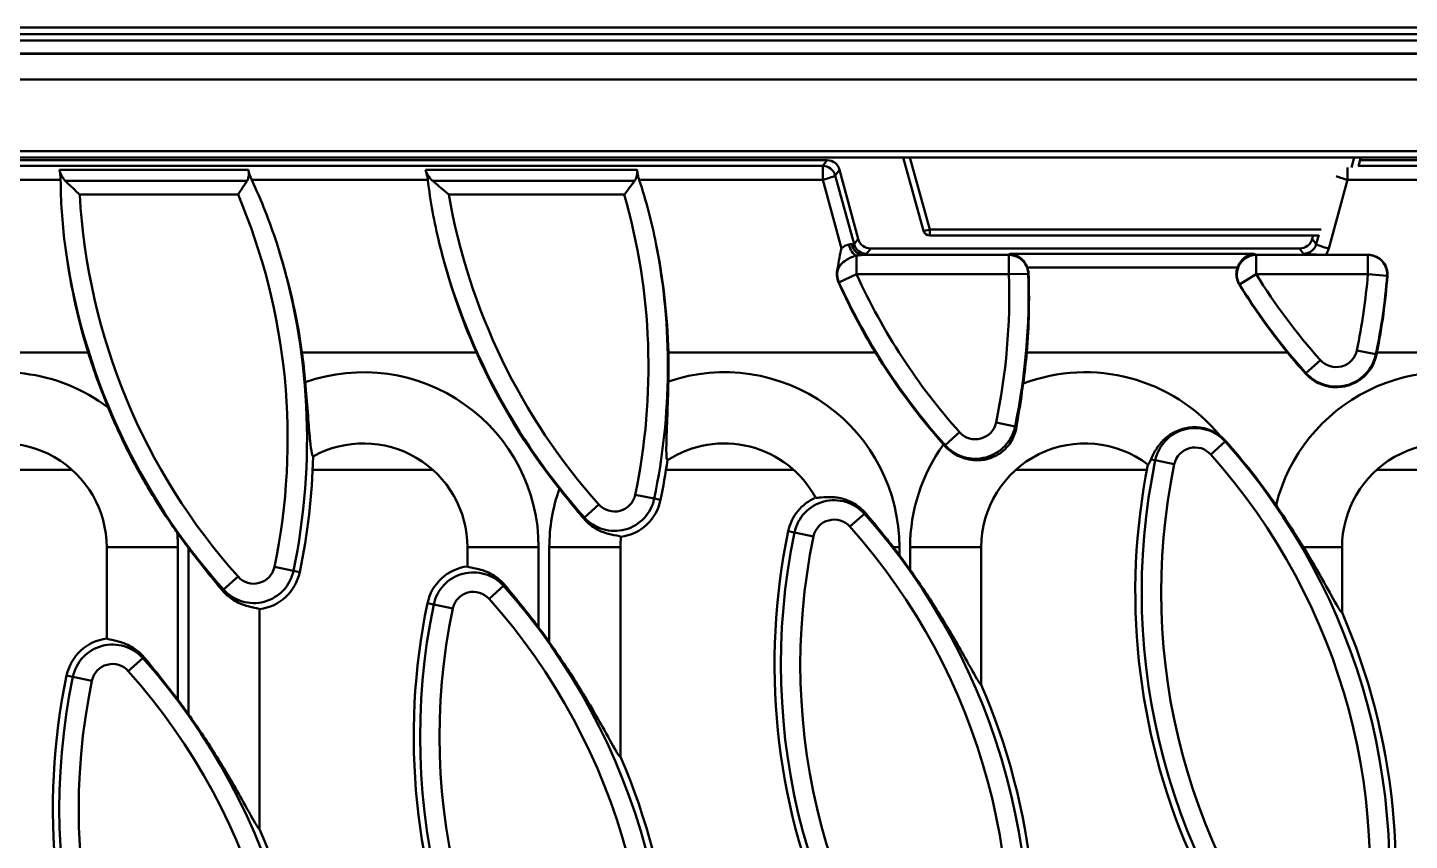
# Model space of a CAD drawing. Header units: millimetres. Extents: x 0 to 2219, y -32 to 1188.
# Drawn here: x 1262.7 to 1369, y 535.9 to 598.5 of the extents above; entities that cross this region are included whole.
import ezdxf

# ---------------------------------------------------------------- set-up
doc = ezdxf.new("R2010")
doc.units = ezdxf.units.MM
doc.header["$LTSCALE"] = 2
doc.layers.add('Sichtbar (ISO)', color=7, linetype='Continuous', lineweight=50)
doc.layers.add('Sichtbar schmal (ISO)', color=7, linetype='Continuous', lineweight=50)

msp = doc.modelspace()

# ---------------------------------------------------------------- linework, layer by layer
at = {"layer": 'Sichtbar (ISO)'}
for p, q in [((1597.6788, 598.4711), (1097.6788, 598.4711)), ((1597.6788, 596.4711), (1097.6788, 596.4711)), ((1597.6788, 594.4711), (1097.6788, 594.4711)), ((1205.5288, 588.4711), (1330.4158, 588.4711)), ((1331.624, 582.8381), (1330.07, 588.4711)), ((1330.5765, 588.4717), (1364.7812, 588.4717)), ((1364.9418, 588.4711), (1489.8289, 588.4711)), ((1365.2877, 588.4711), (1365.1123, 587.8355)), ((1324.2076, 588.2711), (1205.7534, 588.2711)), ((1326.5962, 582.2095), (1325.1699, 587.5327)), ((1489.6042, 588.2711), (1365.2325, 588.2711)), ((1332.106, 582.4711), (1362.0293, 582.4711)), ((1361.6179, 582.4711), (1361.5478, 582.2095)), ((1360.5856, 581.4711), (1327.5585, 581.4711)), ((1365.8443, 580.9843), (1362.6201, 580.9843)), ((1267.3107, 573.4711), (1254.9211, 573.4711)), ((1297.2004, 573.4711), (1283.773, 573.4711)), ((1327.9143, 573.4711), (1311.9857, 573.4711)), ((1359.6404, 573.4711), (1339.5758, 573.4711)), ((1404.4688, 573.4711), (1366.5363, 573.4711)), ((1268.7387, 558.4711), (1268.7387, 551.4505)), ((1296.5165, 558.4711), (1296.5165, 557.006)), ((1308.2943, 542.3387), (1308.2943, 558.4711)), ((1336.072, 547.8942), (1336.072, 558.4711)), ((1363.8498, 553.4498), (1363.8498, 558.4711)), ((1280.5165, 536.7831), (1280.5165, 553.7139))]:
    msp.add_line(p, q, dxfattribs=at)
for centre, radius, start, end in [((1332.106, 582.9711), 0.5, 195.422768, 270), ((1314.8101, 588.3491), 49.775, 197.391839, 202.585849), ((1234.4451, 566.8153), 49.775, 5.029542, 7.684437), ((1342.5879, 593.9046), 49.775, 204.237398, 218.421227), ((1262.2228, 572.3709), 49.775, 358.699072, 1.266545), ((1370.3657, 599.4602), 49.775, 211.475352, 221.637732), ((1290.0006, 577.9264), 49.775, 352.089286, 354.864591), ((1398.1434, 605.0157), 49.775, 219.326976, 221.784996), ((1317.7784, 583.482), 49.775, 348.215004, 348.397348), ((1363.3961, 573.9644), 3.175, 221.784996, 348.215004), ((1352.5257, 564.5333), 3.175, 41.784996, 52.133819), ((1260.7387, 558.4711), 8, 0, 120.236291), ((1288.5165, 558.4711), 8, 0, 118.988229), ((1316.2943, 558.4711), 8, 28.563902, 123.182868), ((1344.072, 558.4711), 8, 52.852227, 180), ((1317.7784, 533.482), 49.775, 34.560333, 41.784996), ((1371.8498, 558.4711), 8, 59.279964, 180), ((1234.4451, 566.8153), 50.2124, 348.215004, 358.463386), ((1262.2228, 572.3709), 50.2124, 348.215004, 351.750855), ((1398.1434, 555.0157), 50.2124, 168.708069, 203.432382), ((1307.8406, 562.8533), 3.6124, 277.862549, 348.215004), ((1324.7479, 558.9778), 3.6124, 113.274739, 168.215004), ((1314.8101, 588.3491), 49.775, 215.261188, 216.964052), ((1370.3657, 549.4602), 50.2124, 168.215004, 203.432382), ((1316.2943, 558.4711), 8, 174.233737, 180), ((1290.0006, 527.9264), 49.775, 35.357831, 36.964052), ((1280.0628, 557.2978), 3.6124, 277.214909, 348.215004), ((1296.9702, 553.4222), 3.6124, 97.214909, 168.215004), ((1342.5879, 543.9046), 50.2124, 168.215004, 203.432382), ((1317.7784, 533.482), 50.2124, 348.215004, 23.432382), ((1262.2228, 522.3709), 49.775, 35.357831, 36.964052), ((1269.1924, 547.8666), 3.6124, 97.214909, 168.215004), ((1314.8101, 538.3491), 50.2124, 168.215004, 203.432382), ((1290.0006, 527.9264), 50.2124, 348.215004, 23.432382), ((1234.4451, 516.8153), 49.775, 35.357831, 36.964052), ((1262.2228, 522.3709), 50.2124, 348.215004, 23.432382), ((1234.4451, 516.8153), 50.2124, 348.215004, 23.432382)]:
    msp.add_arc(centre, radius, start, end, dxfattribs=at)
for centre, major_axis, ratio, start_param, end_param in [((1324.2018, 587.2673), (0.6125, 0.7982), 0.99397439, 5.63160349, 6.93476713), ((1289.7141, 583.8463), (-5.7943, 31.3835), 0.75916737, 1.33962574, 1.4938401), ((1253.883, 573.5225), (-12.5817, 32.9213), 0.82687488, 4.65059872, 4.79963169), ((1318.1088, 586.2107), (-9.8709, 30.3769), 0.75336516, 1.31331061, 1.46985558), ((1284.6579, 576.7488), (-7.0352, 32.8969), 0.79843426, 4.69743, 4.84778186), ((1327.5643, 582.4749), (-0.6125, -0.7982), 0.99397439, 5.63160349, 6.93476713), ((1360.5797, 582.4749), (0.6125, -0.7982), 0.99397439, 5.63160349, 6.93476713), ((1314.8101, 588.0228), (0, -49.6794), 0.99997843, 4.83649189, 5.00966029), ((1234.4451, 566.4881), (0, 49.8208), 0.99997843, 4.85301352, 5.02632966), ((1342.5879, 593.5786), (0, -49.6429), 0.99997843, 4.95042115, 5.12941456), ((1262.2228, 572.0439), (0, 49.7844), 0.99997843, 4.74105993, 4.91113298), ((1370.3657, 599.1344), (0, -49.6064), 0.99997843, 5.13285624, 5.25612656), ((1290.0006, 577.5997), (0, 49.7479), 0.99997843, 4.62930239, 4.75156554), ((1398.1434, 604.6902), (0, -49.5699), 0.99997843, 5.26394721, 5.39368324), ((1317.7784, 583.1555), (0, 49.7114), 0.99997843, 4.5163222, 4.63631147), ((1333.3388, 566.4376), (-3.811, 4.2834), 0.02819887, 1.55709911, 1.57941362)]:
    msp.add_ellipse(centre, major_axis=major_axis, ratio=ratio, start_param=start_param, end_param=end_param, dxfattribs=at)
for points in [[(1330.4158, 588.4711), (1330.4686, 588.4711), (1330.5238, 588.4717), (1330.5765, 588.4717)], [(1364.7812, 588.4717), (1364.8339, 588.4717), (1364.8889, 588.4709), (1364.9418, 588.4711)], [(1325.0125, 579.9104), (1325.0886, 580.4768), (1325.1975, 581.0974), (1325.3145, 581.4834)], [(1325.0684, 579.9597), (1325.0492, 579.9434), (1325.0307, 579.927), (1325.0125, 579.9104)]]:
    msp.add_open_spline(points, degree=3, dxfattribs=at)
for points, knots in [([(1265.1056, 587.5369), (1265.1081, 587.521), (1265.1108, 587.5045), (1265.1262, 587.4119), (1265.1416, 587.3269), (1265.1716, 587.1268), (1265.1851, 587.0102), (1265.1918, 586.8787), (1265.1923, 586.8671), (1265.1929, 586.8501), (1265.1931, 586.8449), (1265.1935, 586.8357), (1265.1936, 586.8318), (1265.1938, 586.8242), (1265.1939, 586.8206), (1265.1941, 586.8119), (1265.1943, 586.8069), (1265.1946, 586.7893), (1265.1948, 586.7767), (1265.195, 586.7611), (1265.195, 586.758), (1265.195, 586.755)], [-0.4521049801, -0.4521049801, -0.4521049801, -0.4521049801, -0.4451867768, -0.4451867768, -0.4144901446, -0.4144901446, -0.3781283898, -0.3781283898, -0.3745903288, -0.3745903288, -0.3729980042, -0.3729980042, -0.3718102693, -0.3718102693, -0.3707028209, -0.3707028209, -0.3691844322, -0.3691844322, -0.3653710314, -0.3653710314, -0.3644467005, -0.3644467005, -0.3644467005, -0.3644467005]), ([(1265.5521, 586.6834), (1265.4239, 586.8098), (1265.3129, 586.9645), (1265.1785, 587.2353), (1265.1315, 587.3884), (1265.1056, 587.5369)], [0.930732609, 0.930732609, 0.930732609, 0.930732609, 0.993776587, 0.993776587, 1.052486972, 1.052486972, 1.052486972, 1.052486972]), ([(1279.6315, 587.5369), (1279.6743, 587.387), (1279.697, 587.228), (1279.6736, 586.9565), (1279.6276, 586.8073), (1279.5492, 586.6834)], [0.028992712, 0.028992712, 0.028992712, 0.028992712, 0.089033756, 0.089033756, 0.144418619, 0.144418619, 0.144418619, 0.144418619]), ([(1279.9051, 586.755), (1279.9046, 586.756), (1279.9041, 586.757), (1279.8971, 586.772), (1279.8907, 586.7861), (1279.8816, 586.8062), (1279.8789, 586.8121), (1279.8743, 586.8224), (1279.8724, 586.8268), (1279.8688, 586.835), (1279.867, 586.839), (1279.863, 586.8482), (1279.8608, 586.8534), (1279.8528, 586.872), (1279.8472, 586.8853), (1279.7935, 587.0142), (1279.7533, 587.1293), (1279.6973, 587.3098), (1279.6782, 587.3768), (1279.6504, 587.4735), (1279.6408, 587.5062), (1279.6315, 587.5369)], [-0.3672322555, -0.3672322555, -0.3672322555, -0.3672322555, -0.3668953656, -0.3668953656, -0.3622139698, -0.3622139698, -0.360233458, -0.360233458, -0.3588038923, -0.3588038923, -0.3575041427, -0.3575041427, -0.3557718645, -0.3557718645, -0.3514034205, -0.3514034205, -0.3134733518, -0.3134733518, -0.2891428124, -0.2891428124, -0.2755854269, -0.2755854269, -0.2755854269, -0.2755854269]), ([(1293.2863, 587.5369), (1293.2901, 587.5225), (1293.2942, 587.5077), (1293.32, 587.4156), (1293.3457, 587.3291), (1293.3988, 587.128), (1293.4256, 587.0115), (1293.4473, 586.8796), (1293.4492, 586.8677), (1293.4519, 586.8505), (1293.4527, 586.8451), (1293.454, 586.8358), (1293.4546, 586.8319), (1293.4557, 586.8242), (1293.4562, 586.8205), (1293.4575, 586.8118), (1293.4581, 586.8068), (1293.4605, 586.7891), (1293.4621, 586.7766), (1293.464, 586.761), (1293.4644, 586.758), (1293.4647, 586.755)], [-0.4467467386, -0.4467467386, -0.4467467386, -0.4467467386, -0.4404263191, -0.4404263191, -0.4085990158, -0.4085990158, -0.3717115307, -0.3717115307, -0.3680627673, -0.3680627673, -0.366431479, -0.366431479, -0.3652190699, -0.3652190699, -0.3640918051, -0.3640918051, -0.3625512047, -0.3625512047, -0.35870747, -0.35870747, -0.3577899213, -0.3577899213, -0.3577899213, -0.3577899213]), ([(1293.8336, 586.6834), (1293.6886, 586.8108), (1293.5571, 586.9679), (1293.3923, 587.239), (1293.3287, 587.3897), (1293.2863, 587.5369)], [0.932626831, 0.932626831, 0.932626831, 0.932626831, 0.998911821, 0.998911821, 1.057838255, 1.057838255, 1.057838255, 1.057838255]), ([(1309.564, 587.5369), (1309.5873, 587.3868), (1309.59, 587.229), (1309.5369, 586.9579), (1309.4749, 586.8078), (1309.3851, 586.6834)], [0.02841016, 0.02841016, 0.02841016, 0.02841016, 0.087675998, 0.087675998, 0.144490365, 0.144490365, 0.144490365, 0.144490365]), ([(1309.7339, 586.755), (1309.7328, 586.7583), (1309.7317, 586.7616), (1309.7265, 586.7775), (1309.7225, 586.7901), (1309.7168, 586.8082), (1309.715, 586.8138), (1309.7121, 586.8234), (1309.7108, 586.8275), (1309.7084, 586.8355), (1309.7073, 586.8393), (1309.7046, 586.8482), (1309.703, 586.8534), (1309.6977, 586.8713), (1309.6941, 586.8841), (1309.6568, 587.0167), (1309.6314, 587.1349), (1309.5992, 587.3161), (1309.589, 587.3819), (1309.5742, 587.4759), (1309.5692, 587.5074), (1309.564, 587.5369)], [-0.3680676843, -0.3680676843, -0.3680676843, -0.3680676843, -0.3670030549, -0.3670030549, -0.3630100052, -0.3630100052, -0.3612482816, -0.3612482816, -0.3599482879, -0.3599482879, -0.358746313, -0.358746313, -0.3571139673, -0.3571139673, -0.3530936922, -0.3530936922, -0.3153576761, -0.3153576761, -0.2918493674, -0.2918493674, -0.2789952345, -0.2789952345, -0.2789952345, -0.2789952345]), ([(1266.6617, 585.6227), (1266.6598, 585.6245), (1266.6579, 585.6264), (1266.4862, 585.7886), (1266.3156, 585.9507), (1265.9963, 586.2557), (1265.8444, 586.4014), (1265.6522, 586.5867), (1265.601, 586.6361), (1265.5521, 586.6834)], [-0.00079701, -0.00079701, -0.00079701, -0.00079701, 0, 0, 0.070077303, 0.070077303, 0.136233773, 0.136233773, 0.161129525, 0.161129525, 0.161129525, 0.161129525]), ([(1279.5492, 586.6834), (1279.4879, 586.5893), (1279.4197, 586.485), (1279.2721, 586.2597), (1279.1925, 586.1385), (1279.0274, 585.8878), (1278.9416, 585.7579), (1278.8545, 585.6264), (1278.8533, 585.6245), (1278.8521, 585.6227)], [0.382982229, 0.382982229, 0.382982229, 0.382982229, 0.42713138, 0.42713138, 0.472833961, 0.472833961, 0.519503103, 0.519503103, 0.520160019, 0.520160019, 0.520160019, 0.520160019]), ([(1295.0788, 585.6227), (1295.0767, 585.6245), (1295.0745, 585.6264), (1294.87, 585.7983), (1294.6662, 585.9708), (1294.2888, 586.2922), (1294.1101, 586.4453), (1293.9086, 586.6187), (1293.8706, 586.6515), (1293.8336, 586.6834)], [-0.000850515, -0.000850515, -0.000850515, -0.000850515, 0, 0, 0.079303638, 0.079303638, 0.15301084, 0.15301084, 0.170541221, 0.170541221, 0.170541221, 0.170541221]), ([(1309.3851, 586.6834), (1309.3231, 586.5998), (1309.2551, 586.5083), (1309.0944, 586.2925), (1308.9996, 586.1655), (1308.8022, 585.9021), (1308.6991, 585.7649), (1308.5946, 585.6264), (1308.5933, 585.6245), (1308.5919, 585.6227)], [0.390745137, 0.390745137, 0.390745137, 0.390745137, 0.430988134, 0.430988134, 0.480959897, 0.480959897, 0.532341208, 0.532341208, 0.533027086, 0.533027086, 0.533027086, 0.533027086]), ([(1338.2899, 581.0704), (1338.2914, 581.0703), (1338.293, 581.0701), (1338.4185, 581.0598), (1338.544, 581.0309), (1338.7976, 580.9346), (1338.9272, 580.8643), (1339.1802, 580.6757), (1339.3052, 580.5519), (1339.4588, 580.3333), (1339.5032, 580.2587), (1339.5714, 580.1214), (1339.5973, 580.0609), (1339.6197, 579.9993)], [-0.206634814, -0.206634814, -0.206634814, -0.206634814, -0.206004947, -0.206004947, -0.155987457, -0.155987457, -0.103043962, -0.103043962, -0.046260814, -0.046260814, -0.019801462, -0.019801462, -0.000086542, -0.000086542, -0.000086542, -0.000086542]), ([(1355.7964, 579.9993), (1355.8065, 580.0272), (1355.8173, 580.0547), (1355.8416, 580.1126), (1355.8553, 580.1427), (1355.9084, 580.2521), (1355.9524, 580.328), (1356.0918, 580.5343), (1356.2043, 580.6621), (1356.4549, 580.863), (1356.5793, 580.9344), (1356.8221, 581.031), (1356.9418, 581.0597), (1357.062, 581.0701), (1357.0638, 581.0702), (1357.0655, 581.0704)], [-0.215938654, -0.215938654, -0.215938654, -0.215938654, -0.205344868, -0.205344868, -0.193513547, -0.193513547, -0.161715142, -0.161715142, -0.101093056, -0.101093056, -0.04874494, -0.04874494, 0, 0, 0.000709462, 0.000709462, 0.000709462, 0.000709462]), ([(1360.893, 581.0704), (1360.8942, 581.0703), (1360.8954, 581.0702), (1361.1246, 581.0504), (1361.3691, 581.0293), (1361.8136, 581.0033), (1362.0024, 580.995), (1362.3371, 580.9864), (1362.478, 580.9843), (1362.6208, 580.9843)], [-0.000495095, -0.000495095, -0.000495095, -0.000495095, 0, 0, 0.096321973, 0.096321973, 0.157880719, 0.157880719, 0.199791933, 0.199791933, 0.199791933, 0.199791933]), ([(1367.3449, 579.3772), (1367.3529, 579.4825), (1367.3493, 579.5886), (1367.3188, 579.8058), (1367.2903, 579.9168), (1367.1798, 580.2063), (1367.0794, 580.3669), (1366.8236, 580.6359), (1366.6782, 580.7423), (1366.4125, 580.8752), (1366.2993, 580.9166), (1366.072, 580.9705), (1365.9583, 580.9843), (1365.8443, 580.9843)], [0, 0, 0, 0, 0.031763982, 0.031763982, 0.065975747, 0.065975747, 0.124953915, 0.124953915, 0.17889334, 0.17889334, 0.215243313, 0.215243313, 0.249873739, 0.249873739, 0.249873739, 0.249873739]), ([(1325.0125, 579.9104), (1324.9632, 579.7426), (1324.9446, 579.5663), (1324.9679, 579.2175), (1325.0096, 579.0453), (1325.081, 578.8857)], [0.000008245, 0.000008245, 0.000008245, 0.000008245, 0.052595113, 0.052595113, 0.105160752, 0.105160752, 0.105160752, 0.105160752]), ([(1339.7092, 579.5482), (1339.7062, 579.6247), (1339.6971, 579.7009), (1339.6672, 579.8519), (1339.6462, 579.9266), (1339.6197, 579.9993)], [0.0000000001, 0.0000000001, 0.0000000001, 0.0000000001, 0.0230343432, 0.0230343432, 0.046303063, 0.046303063, 0.046303063, 0.046303063]), ([(1355.7964, 579.9993), (1355.7585, 579.8951), (1355.733, 579.7866), (1355.7062, 579.5663), (1355.7051, 579.4544), (1355.727, 579.2323), (1355.7502, 579.1218), (1355.8205, 578.9103), (1355.8671, 578.8092), (1355.9252, 578.7148)], [0.000073435, 0.000073435, 0.000073435, 0.000073435, 0.033421086, 0.033421086, 0.066854435, 0.066854435, 0.100584611, 0.100584611, 0.133901157, 0.133901157, 0.133901157, 0.133901157]), ([(1284.0284, 571.1791), (1284.046, 570.9783), (1284.0634, 570.7771), (1284.1465, 569.7981), (1284.2055, 569.04), (1284.3092, 567.7117), (1284.3547, 567.1354), (1284.443, 566.2561), (1284.4854, 565.9316), (1284.5667, 565.5787), (1284.6021, 565.4936), (1284.6394, 565.4688)], [-2.655256493, -2.655256493, -2.655256493, -2.655256493, -2.594613003, -2.594613003, -2.359292572, -2.359292572, -2.140854077, -2.140854077, -1.949475423, -1.949475423, -1.816570409, -1.816570409, -1.816570409, -1.816570409]), ([(1311.985, 571.2408), (1311.9768, 570.8846), (1311.9676, 570.5283), (1311.9325, 569.3249), (1311.9013, 568.5062), (1311.851, 567.1615), (1311.8307, 566.6038), (1311.822, 565.812), (1311.828, 565.534), (1311.8662, 565.2512), (1311.8876, 565.1864), (1311.9157, 565.1665)], [-2.722822417, -2.722822417, -2.722822417, -2.722822417, -2.614029808, -2.614029808, -2.351259793, -2.351259793, -2.127811428, -2.127811428, -1.951431562, -1.951431562, -1.840039409, -1.840039409, -1.840039409, -1.840039409]), ([(1339.3019, 571.0759), (1339.2712, 570.8553), (1339.2399, 570.6341), (1339.075, 569.4923), (1338.9325, 568.5885), (1338.7922, 567.7467)], [-3.03452597, -3.03452597, -3.03452597, -3.03452597, -2.969324785, -2.969324785, -2.697749791, -2.697749791, -2.697749791, -2.697749791]), ([(1274.1674, 559.6137), (1274.0645, 559.7596), (1273.9638, 559.9031), (1273.3606, 560.7721), (1272.8687, 561.5148), (1272.0615, 562.8156), (1271.7528, 563.3348), (1271.1645, 564.3747), (1270.9006, 564.8626), (1270.3091, 566.0085), (1269.9982, 566.6483), (1269.4099, 567.9242), (1269.1261, 568.5748), (1268.8526, 569.2321)], [-4.266180029, -4.266180029, -4.266180029, -4.266180029, -4.221635639, -4.221635639, -3.990900174, -3.990900174, -3.837994707, -3.837994707, -3.69946469, -3.69946469, -3.52816137, -3.52816137, -3.355018436, -3.355018436, -3.355018436, -3.355018436]), ([(1338.7922, 567.7467), (1338.7265, 567.3528), (1338.5914, 566.9858), (1338.3062, 566.4992), (1338.1945, 566.3425), (1337.9769, 566.0948), (1337.8822, 566.0005), (1337.6808, 565.8257), (1337.5768, 565.7471), (1337.3167, 565.5758), (1337.1599, 565.4924), (1336.7008, 565.2954), (1336.3798, 565.2143), (1335.6542, 565.1471), (1335.2204, 565.18), (1334.429, 565.4219), (1334.0938, 565.5857), (1333.5907, 565.9508), (1333.4113, 566.1128), (1333.2508, 566.2932)], [-1.360237042, -1.360237042, -1.360237042, -1.360237042, -1.215763575, -1.215763575, -1.143593234, -1.143593234, -1.094718785, -1.094718785, -1.047138776, -1.047138776, -0.980926743, -0.980926743, -0.857172388, -0.857172388, -0.709442108, -0.709442108, -0.593761463, -0.593761463, -0.520618514, -0.520618514, -0.520618514, -0.520618514]), ([(1349.1387, 565.24), (1349.1909, 565.3645), (1349.254, 565.5103), (1349.4678, 565.9313), (1349.6512, 566.2338), (1350.1338, 566.7756), (1350.3952, 567.0076), (1351.0053, 567.3848), (1351.3315, 567.528), (1352.0368, 567.7035), (1352.4021, 567.7351), (1353.1889, 567.6684), (1353.5996, 567.5519), (1354.1522, 567.2672), (1354.3189, 567.1609), (1354.4746, 567.0398)], [-3.176678629, -3.176678629, -3.176678629, -3.176678629, -3.08462917, -3.08462917, -2.930030549, -2.930030549, -2.80719283, -2.80719283, -2.695754226, -2.695754226, -2.587100936, -2.587100936, -2.463102007, -2.463102007, -2.405497352, -2.405497352, -2.405497352, -2.405497352]), ([(1348.903, 564.8477), (1348.9578, 564.8708), (1349.0303, 564.9887), (1349.1263, 565.2106), (1349.1324, 565.2251), (1349.1387, 565.24)], [-1.705838517, -1.705838517, -1.705838517, -1.705838517, -1.534961338, -1.534961338, -1.523362742, -1.523362742, -1.523362742, -1.523362742]), ([(1305.4374, 560.7058), (1305.2545, 560.9248), (1305.0688, 561.1483), (1304.4549, 561.8939), (1304.0207, 562.4313), (1303.591, 562.9726)], [-1.216094438, -1.216094438, -1.216094438, -1.216094438, -1.125902361, -1.125902361, -0.919967957, -0.919967957, -0.919967957, -0.919967957]), ([(1323.3205, 562.2962), (1323.393, 562.2735), (1323.5456, 562.2873), (1323.9882, 562.3276), (1324.2873, 562.3527), (1324.9358, 562.3114), (1325.2657, 562.2597), (1325.93, 562.0382), (1326.2459, 561.8851), (1326.7637, 561.5168), (1326.9676, 561.3327), (1327.1484, 561.1228)], [-2.90382517, -2.90382517, -2.90382517, -2.90382517, -2.752381467, -2.752381467, -2.589275476, -2.589275476, -2.452749211, -2.452749211, -2.330195852, -2.330195852, -2.239932197, -2.239932197, -2.239932197, -2.239932197]), ([(1358.7696, 561.718), (1358.8972, 561.533), (1359.0297, 561.3388), (1359.609, 560.4829), (1360.0224, 559.8522), (1360.5807, 558.9686), (1360.737, 558.7175), (1360.8875, 558.4711)], [-1.81408682, -1.81408682, -1.81408682, -1.81408682, -1.778694749, -1.778694749, -1.665143886, -1.665143886, -1.618584155, -1.618584155, -1.618584155, -1.618584155]), ([(1308.3347, 559.2749), (1308.2726, 559.3315), (1308.0644, 559.3595), (1307.5346, 559.4617), (1307.2179, 559.5335), (1306.5854, 559.7897), (1306.2835, 559.9497), (1305.7922, 560.3283), (1305.606, 560.504), (1305.4374, 560.7058)], [-3.07038747, -3.07038747, -3.07038747, -3.07038747, -2.901341479, -2.901341479, -2.748096948, -2.748096948, -2.622729619, -2.622729619, -2.539880525, -2.539880525, -2.539880525, -2.539880525]), ([(1327.1484, 561.1228), (1327.6112, 560.5856), (1328.0772, 560.0236), (1328.7785, 559.1464), (1329.0331, 558.8218), (1329.3039, 558.4711)], [-1.531970485, -1.531970485, -1.531970485, -1.531970485, -1.248172043, -1.248172043, -1.108306879, -1.108306879, -1.108306879, -1.108306879]), ([(1277.6523, 555.1437), (1277.6078, 555.1965), (1277.5633, 555.2497), (1276.8119, 556.1477), (1276.0768, 557.0608), (1275.2934, 558.0826), (1275.1667, 558.2495), (1275.0392, 558.4187)], [0.709582647, 0.709582647, 0.709582647, 0.709582647, 0.73010989, 0.73010989, 1.054656499, 1.054656499, 1.116700016, 1.116700016, 1.116700016, 1.116700016]), ([(1329.3039, 558.4711), (1329.3333, 558.4329), (1329.3625, 558.3949), (1329.5173, 558.1929), (1329.644, 558.026), (1329.7715, 557.8568)], [1.0402994883, 1.0402994883, 1.0402994883, 1.0402994883, 1.0546564987, 1.0546564987, 1.1167000163, 1.1167000163, 1.1167000163, 1.1167000163]), ([(1360.8875, 558.4711), (1361.4721, 557.513), (1362.0092, 556.5807), (1362.8449, 555.087), (1363.2513, 554.337), (1363.5953, 553.7613), (1363.6725, 553.6389), (1363.7876, 553.4847), (1363.8277, 553.448), (1363.8498, 553.4498)], [-0.740485853, -0.740485853, -0.740485853, -0.740485853, -0.416578773, -0.416578773, -0.155499614, -0.155499614, -0.077749807, -0.077749807, -0.0059838, -0.0059838, -0.0059838, -0.0059838]), ([(1296.5165, 557.006), (1296.5669, 556.9674), (1296.6958, 556.9359), (1297.1714, 556.8433), (1297.569, 556.7677), (1298.1768, 556.5087), (1298.368, 556.4132), (1298.7518, 556.1699), (1298.9437, 556.0213), (1299.2029, 555.7754), (1299.2934, 555.6793), (1299.3807, 555.5763)], [0.043364886, 0.043364886, 0.043364886, 0.043364886, 0.19996601, 0.19996601, 0.399932019, 0.399932019, 0.475600656, 0.475600656, 0.551269293, 0.551269293, 0.592993875, 0.592993875, 0.592993875, 0.592993875]), ([(1330.5948, 556.7303), (1331.2777, 555.7663), (1331.9743, 554.729), (1333.3978, 552.4701), (1334.1061, 551.2492), (1335.0671, 549.5315), (1335.4735, 548.7815), (1335.8175, 548.2058), (1335.8948, 548.0833), (1336.0098, 547.9292), (1336.0499, 547.8924), (1336.072, 547.8942)], [-1.17413138, -1.17413138, -1.17413138, -1.17413138, -0.82821986, -0.82821986, -0.41657877, -0.41657877, -0.15549961, -0.15549961, -0.07774981, -0.07774981, -0.0059838, -0.0059838, -0.0059838, -0.0059838]), ([(1299.3807, 555.5763), (1299.4251, 555.5234), (1299.4697, 555.4703), (1300.2211, 554.5723), (1300.9562, 553.6592), (1301.7395, 552.6374), (1301.8662, 552.4705), (1301.9937, 552.3013)], [0.709582647, 0.709582647, 0.709582647, 0.709582647, 0.73010989, 0.73010989, 1.054656499, 1.054656499, 1.116700016, 1.116700016, 1.116700016, 1.116700016]), ([(1280.5165, 553.7139), (1280.4661, 553.7526), (1280.3372, 553.7841), (1279.8615, 553.8766), (1279.4639, 553.9523), (1278.8561, 554.2113), (1278.6649, 554.3068), (1278.2812, 554.5501), (1278.0892, 554.6986), (1277.83, 554.9445), (1277.7395, 555.0407), (1277.6523, 555.1437)], [0.043364886, 0.043364886, 0.043364886, 0.043364886, 0.19996601, 0.19996601, 0.399932019, 0.399932019, 0.475600656, 0.475600656, 0.551269293, 0.551269293, 0.592993875, 0.592993875, 0.592993875, 0.592993875]), ([(1268.7387, 551.4505), (1268.7891, 551.4118), (1268.918, 551.3803), (1269.3936, 551.2878), (1269.7913, 551.2121), (1270.3991, 550.9531), (1270.5902, 550.8576), (1270.974, 550.6143), (1271.1659, 550.4658), (1271.4251, 550.2199), (1271.5156, 550.1237), (1271.6029, 550.0207)], [0.043364886, 0.043364886, 0.043364886, 0.043364886, 0.19996601, 0.19996601, 0.399932019, 0.399932019, 0.475600656, 0.475600656, 0.551269293, 0.551269293, 0.592993875, 0.592993875, 0.592993875, 0.592993875]), ([(1302.817, 551.1747), (1303.4999, 550.2108), (1304.1965, 549.1734), (1305.6201, 546.9146), (1306.3284, 545.6936), (1307.2894, 543.9759), (1307.6958, 543.2259), (1308.0398, 542.6502), (1308.117, 542.5278), (1308.2321, 542.3736), (1308.2721, 542.3369), (1308.2943, 542.3387)], [-1.17413138, -1.17413138, -1.17413138, -1.17413138, -0.82821986, -0.82821986, -0.41657877, -0.41657877, -0.15549961, -0.15549961, -0.07774981, -0.07774981, -0.0059838, -0.0059838, -0.0059838, -0.0059838]), ([(1271.6029, 550.0207), (1271.6473, 549.9679), (1271.6919, 549.9147), (1272.4433, 549.0167), (1273.1784, 548.1036), (1273.9618, 547.0818), (1274.0885, 546.9149), (1274.2159, 546.7457)], [0.709582647, 0.709582647, 0.709582647, 0.709582647, 0.73010989, 0.73010989, 1.054656499, 1.054656499, 1.116700016, 1.116700016, 1.116700016, 1.116700016]), ([(1275.0392, 545.6192), (1275.7222, 544.6552), (1276.4188, 543.6179), (1277.8423, 541.359), (1278.5506, 540.1381), (1279.5116, 538.4204), (1279.918, 537.6704), (1280.262, 537.0946), (1280.3392, 536.9722), (1280.4543, 536.8181), (1280.4943, 536.7813), (1280.5165, 536.7831)], [-1.17413138, -1.17413138, -1.17413138, -1.17413138, -0.82821986, -0.82821986, -0.41657877, -0.41657877, -0.15549961, -0.15549961, -0.07774981, -0.07774981, -0.0059838, -0.0059838, -0.0059838, -0.0059838])]:
    msp.add_open_spline(points, degree=3, knots=knots, dxfattribs=at)
at = {"layer": 'Sichtbar schmal (ISO)'}
for p, q in [((1097.6788, 597.9711), (1597.6788, 597.9711)), ((1597.6788, 597.4711), (1097.6788, 597.4711)), ((1097.6788, 596.4454), (1597.6788, 596.4454)), ((1597.6788, 588.9711), (1097.6788, 588.9711)), ((1332.106, 582.9275), (1330.5765, 588.4717)), ((1364.7812, 588.4717), (1364.5733, 587.7182)), ((1323.8661, 587.826), (1171.0973, 587.826)), ((1279.6315, 587.5369), (1265.1056, 587.5369)), ((1309.564, 587.5369), (1293.2863, 587.5369)), ((1324.2076, 588.2711), (1323.8661, 587.826)), ((1323.8661, 586.755), (1323.8661, 587.826)), ((1324.8284, 587.0877), (1325.1699, 587.5327)), ((1364.2779, 587.7182), (1364.2779, 586.755)), ((1517.8661, 587.826), (1365.0973, 587.826)), ((1249.2607, 586.755), (1265.195, 586.755)), ((1279.5492, 586.6834), (1265.5521, 586.6834)), ((1279.9051, 586.755), (1293.4647, 586.755)), ((1309.3851, 586.6834), (1293.8336, 586.6834)), ((1309.7339, 586.755), (1323.8661, 586.755)), ((1323.8661, 586.755), (1325.3145, 581.4834)), ((1326.2814, 581.7991), (1324.8284, 587.0877)), ((1362.8249, 581.4664), (1364.2779, 586.755)), ((1364.2779, 586.755), (1460.5347, 586.755)), ((1278.8521, 585.6227), (1266.6617, 585.6227)), ((1308.5919, 585.6227), (1295.0788, 585.6227)), ((1326.5962, 582.2095), (1326.2814, 581.7991)), ((1332.106, 582.9275), (1332.106, 582.4711)), ((1362.2346, 582.9275), (1332.106, 582.9275)), ((1361.8627, 581.7991), (1361.5478, 582.2095)), ((1362.059, 582.5137), (1361.8627, 581.7991)), ((1326.4719, 580.9229), (1326.4719, 579.4842)), ((1326.9237, 580.9785), (1338.201, 580.9785)), ((1327.2436, 581.0608), (1327.5585, 581.4711)), ((1338.2066, 580.9843), (1338.201, 580.9785)), ((1338.201, 579.4842), (1338.201, 580.9785)), ((1357.0655, 581.0704), (1338.2899, 581.0704)), ((1357.2309, 580.9785), (1357.2203, 580.9843)), ((1357.2309, 580.9785), (1365.8379, 580.9785)), ((1357.2309, 580.9785), (1357.2309, 579.4842)), ((1360.5856, 581.4711), (1360.893, 581.0704)), ((1365.8443, 580.9843), (1365.8379, 580.9785)), ((1365.8379, 579.4842), (1365.8379, 580.9785)), ((1339.6197, 579.9993), (1355.7964, 579.9993)), ((1325.081, 578.8857), (1325.1119, 578.8652)), ((1326.4719, 579.4842), (1325.1119, 578.8652)), ((1326.4719, 579.4842), (1338.201, 579.4842)), ((1339.6945, 579.5324), (1338.201, 579.4842)), ((1339.6945, 579.5324), (1339.7092, 579.5482)), ((1355.9252, 578.7148), (1355.9632, 578.6931)), ((1357.2309, 579.4842), (1355.9632, 578.6931)), ((1357.2309, 579.4842), (1365.8379, 579.4842)), ((1367.3271, 579.3603), (1365.8379, 579.4842)), ((1367.3271, 579.3603), (1367.3449, 579.3772)), ((1364.9874, 573.6324), (1366.4502, 573.3272)), ((1361.0698, 571.8856), (1362.1841, 572.8813)), ((1366.4502, 573.3272), (1366.5042, 573.316)), ((1361.0698, 571.8856), (1361.0287, 571.8488)), ((1337.2096, 568.0769), (1338.6724, 567.7717)), ((1333.2921, 566.33), (1334.4063, 567.3257)), ((1338.6724, 567.7717), (1338.7922, 567.7467)), ((1333.2921, 566.33), (1333.2508, 566.2932)), ((1354.852, 566.6121), (1353.7378, 565.6164)), ((1354.852, 566.6121), (1354.8931, 566.6489)), ((1349.4717, 565.1705), (1349.1387, 565.24)), ((1349.4717, 565.1705), (1350.9345, 564.8653)), ((1266.0727, 564.4334), (1256.7793, 564.4334)), ((1293.8505, 564.4334), (1284.601, 564.4334)), ((1321.6282, 564.4334), (1311.8039, 564.4334)), ((1348.8221, 564.4334), (1338.738, 564.4334)), ((1375.8575, 564.4334), (1366.5158, 564.4334)), ((1305.5143, 560.7745), (1306.6285, 561.7702)), ((1309.4318, 562.5213), (1310.8946, 562.2161)), ((1310.8946, 562.2161), (1311.3768, 562.1155)), ((1305.5143, 560.7745), (1305.4374, 560.7058)), ((1327.0742, 561.0566), (1325.96, 560.0609)), ((1327.0742, 561.0566), (1327.1484, 561.1228)), ((1321.6939, 559.6149), (1321.2117, 559.7156)), ((1321.6939, 559.6149), (1323.1567, 559.3097)), ((1274.2159, 558.4711), (1268.7387, 558.4711)), ((1274.2159, 546.7457), (1274.2159, 558.4711)), ((1275.0392, 558.4187), (1275.0392, 545.6192)), ((1301.9937, 558.4711), (1296.5165, 558.4711)), ((1301.9937, 552.3013), (1301.9937, 558.4711)), ((1302.817, 558.4711), (1308.2943, 558.4711)), ((1302.817, 558.4711), (1302.817, 551.1747)), ((1329.7715, 558.4711), (1329.3039, 558.4711)), ((1329.7715, 557.8568), (1329.7715, 558.4711)), ((1330.5948, 558.4711), (1336.072, 558.4711)), ((1330.5948, 558.4711), (1330.5948, 556.7303)), ((1360.8875, 558.4711), (1363.8498, 558.4711)), ((1281.654, 556.9658), (1283.1168, 556.6606)), ((1283.1168, 556.6606), (1283.5991, 556.56)), ((1277.7365, 555.2189), (1278.8507, 556.2146)), ((1299.2964, 555.501), (1298.1822, 554.5053)), ((1299.2964, 555.501), (1299.3807, 555.5763)), ((1277.7365, 555.2189), (1277.6523, 555.1437)), ((1293.9161, 554.0594), (1293.4339, 554.16)), ((1293.9161, 554.0594), (1295.3789, 553.7542)), ((1271.5187, 549.9455), (1271.6029, 550.0207)), ((1271.5187, 549.9455), (1270.4044, 548.9498)), ((1266.1384, 548.5038), (1265.6561, 548.6044)), ((1266.1384, 548.5038), (1267.6011, 548.1986))]:
    msp.add_line(p, q, dxfattribs=at)
for centre, radius, start, end in [((1314.8101, 588.3491), 48.2255, 183.240855, 221.784996), ((1234.4451, 566.8153), 48.2255, 348.215004, 22.953783), ((1342.5879, 593.9046), 48.2255, 189.888593, 221.784996), ((1262.2228, 572.3709), 48.2255, 348.215004, 15.949438), ((1314.8101, 588.3491), 49.7198, 187.483826, 221.784996), ((1234.4451, 566.8153), 49.7198, 348.215004, 17.629206), ((1342.5879, 593.9046), 49.7198, 194.003644, 221.784996), ((1262.2228, 572.3709), 49.7198, 348.215004, 11.018062), ((1370.3657, 599.4602), 49.7198, 204.470263, 221.784996), ((1370.3657, 599.4602), 48.2255, 204.470263, 221.784996), ((1290.0006, 577.9264), 48.2255, 348.215004, 1.851034), ((1290.0006, 577.9264), 49.7198, 348.215004, 1.851034), ((1398.1434, 605.0157), 48.2255, 211.966305, 221.784996), ((1317.7784, 583.482), 48.2255, 348.215004, 355.244808), ((1317.7784, 583.482), 49.7198, 348.215004, 355.244808), ((1398.1434, 605.0157), 49.7198, 211.966305, 221.784996), ((1363.3961, 573.9644), 1.6255, 221.784996, 348.215004), ((1363.3961, 573.9644), 3.1198, 221.784996, 348.215004), ((1260.7387, 558.4711), 13.4772, 52.983411, 112.865234), ((1288.5165, 558.4711), 13.4772, 0, 109.451695), ((1316.2943, 558.4711), 13.4772, 0, 108.647416), ((1344.072, 558.4711), 13.4772, 39.478656, 110.728348), ((1371.8498, 558.4711), 13.4772, 66.5314, 166.059111), ((1335.6183, 568.4089), 1.6255, 221.784996, 348.215004), ((1335.6183, 568.4089), 3.1198, 221.784996, 348.215004), ((1352.5257, 564.5333), 3.1198, 41.784996, 168.215004), ((1344.072, 558.4711), 13.4772, 144.021212, 180), ((1352.5257, 564.5333), 1.6255, 41.784996, 168.215004), ((1317.7784, 533.482), 49.7198, 348.215004, 41.784996), ((1398.1434, 555.0157), 49.7198, 168.215004, 221.784996), ((1317.7784, 533.482), 48.2255, 348.215004, 41.784996), ((1398.1434, 555.0157), 48.2255, 168.215004, 221.784996), ((1316.2943, 558.4711), 13.4772, 160.487901, 180), ((1307.8406, 562.8533), 3.1198, 221.784996, 348.215004), ((1307.8406, 562.8533), 1.6255, 221.784996, 348.215004), ((1324.7479, 558.9778), 3.1198, 41.784996, 168.215004), ((1290.0006, 527.9264), 49.7198, 348.215004, 41.784996), ((1260.7387, 558.4711), 13.4772, 0, 4.863626), ((1370.3657, 549.4602), 49.7198, 168.215004, 221.784996), ((1324.7479, 558.9778), 1.6255, 41.784996, 168.215004), ((1290.0006, 527.9264), 48.2255, 348.215004, 41.784996), ((1370.3657, 549.4602), 48.2255, 168.215004, 221.784996), ((1280.0628, 557.2978), 3.1198, 221.784996, 348.215004), ((1280.0628, 557.2978), 1.6255, 221.784996, 348.215004), ((1296.9702, 553.4222), 3.1198, 41.784996, 168.215004), ((1262.2228, 522.3709), 49.7198, 348.215004, 41.784996), ((1296.9702, 553.4222), 1.6255, 41.784996, 168.215004), ((1262.2228, 522.3709), 48.2255, 348.215004, 41.784996), ((1342.5879, 543.9046), 49.7198, 168.215004, 221.784996), ((1342.5879, 543.9046), 48.2255, 168.215004, 221.784996), ((1269.1924, 547.8666), 3.1198, 41.784996, 168.215004), ((1269.1924, 547.8666), 1.6255, 41.784996, 168.215004), ((1234.4451, 516.8153), 48.2255, 348.215004, 41.784996), ((1234.4451, 516.8153), 49.7198, 348.215004, 41.784996), ((1314.8101, 538.3491), 49.7198, 168.215004, 221.784996), ((1314.8101, 538.3491), 48.2255, 168.215004, 221.784996)]:
    msp.add_arc(centre, radius, start, end, dxfattribs=at)
for centre, major_axis, ratio, start_param, end_param in [((1323.8661, 586.8298), (0.7934, -0.6088), 0.99397439, 0.91921451, 2.22237815), ((1323.8661, 586.8298), (0.9643, 0.2649), 0.07219673, 4.69255564, 6.19568994), ((1364.2779, 586.8298), (-0.9643, 0.2649), 0.07219673, 0.41279927, 1.59062967), ((1332.106, 582.9711), (-0.482, -0.133), 0.08403982, 0, 1.54761612), ((1325.4361, 581.9989), (-0.8471, 0.1962), 0.09405675, 2.51547669, 3.09387582), ((1325.1742, 581.0725), (2.0737, -0.0006), 0.08406347, 5.71643577, 6.21880709), ((1360.8914, 581.9939), (1.9978, -0.1645), 0.99497965, 5.83502969, 6.09813429)]:
    msp.add_ellipse(centre, major_axis=major_axis, ratio=ratio, start_param=start_param, end_param=end_param, dxfattribs=at)
for points, knots in [([(1325.0684, 579.9597), (1325.1141, 580.0545), (1325.2701, 580.2798), (1325.6363, 580.5724), (1326.0925, 580.8084), (1326.3553, 580.8962), (1326.4719, 580.9229)], [0.000000089, 0.000000089, 0.000000089, 0.000000089, 0.209015118, 0.525409071, 0.762704535, 1, 1, 1, 1]), ([(1325.8772, 581.7784), (1325.7774, 581.7655), (1325.5837, 581.6967), (1325.3928, 581.5562), (1325.3145, 581.4834)], [0, 0, 0, 0, 0.56226856, 1, 1, 1, 1]), ([(1325.8772, 581.7784), (1325.9194, 581.5762), (1326.001, 581.3812), (1326.1066, 581.2292), (1326.2122, 581.0772), (1326.342, 580.9683), (1326.4719, 580.9229)], [0, 0, 0, 0, 0.5, 0.5, 0.5, 1, 1, 1, 1]), ([(1326.1117, 581.7932), (1326.1544, 581.5743), (1326.2601, 581.3699), (1326.4059, 581.2236), (1326.5516, 581.0774), (1326.7374, 580.9892), (1326.9237, 580.9785)], [0, 0, 0, 0, 0.50000001, 0.50000001, 0.50000001, 1, 1, 1, 1]), ([(1338.201, 580.9785), (1338.6369, 580.9753), (1339.0692, 580.7694), (1339.3479, 580.4339), (1339.557, 580.1822), (1339.6815, 579.8591), (1339.6945, 579.5324)], [0, 0, 0, 0, 0.57142857, 0.57142857, 0.57142857, 1, 1, 1, 1]), ([(1357.2309, 580.9785), (1356.9108, 580.9741), (1356.6218, 580.8669), (1356.3903, 580.7024), (1356.1387, 580.5236), (1355.9508, 580.2759), (1355.8463, 579.9948), (1355.6985, 579.5968), (1355.708, 579.1146), (1355.9632, 578.6931)], [0, 0, 0, 0, 0.2758597, 0.2758597, 0.2758597, 0.5756221, 0.5756221, 0.5756221, 1, 1, 1, 1]), ([(1361.8627, 581.7991), (1361.797, 581.5605), (1361.6377, 581.349), (1361.4263, 581.2191), (1361.2678, 581.1216), (1361.0804, 581.0693), (1360.893, 581.0704)], [0, 0, 0, 0, 0.57142857, 0.57142857, 0.57142857, 1, 1, 1, 1]), ([(1361.8627, 581.7991), (1361.8767, 581.7793), (1361.9595, 581.7409), (1362.0948, 581.6918), (1362.2752, 581.6264), (1362.5488, 581.5419), (1362.8249, 581.4664)], [0, 0, 0, 0, 0.42857143, 0.42857143, 0.42857143, 1, 1, 1, 1]), ([(1365.8379, 580.9785), (1366.306, 580.9746), (1366.7688, 580.7346), (1367.0438, 580.3556), (1367.2501, 580.0713), (1367.3533, 579.7104), (1367.3271, 579.3603)], [0, 0, 0, 0, 0.57142857, 0.57142857, 0.57142857, 1, 1, 1, 1])]:
    msp.add_open_spline(points, degree=3, knots=knots, dxfattribs=at)
for points in [[(1326.1117, 581.7932), (1326.046, 581.7997), (1325.9668, 581.79), (1325.8772, 581.7784)], [(1327.2436, 581.0608), (1327.0269, 581.062), (1326.5944, 581.2108), (1326.3387, 581.5901), (1326.2814, 581.7991)], [(1326.4719, 580.9229), (1326.6465, 580.9468), (1326.8002, 580.9687), (1326.9237, 580.9785)], [(1338.2899, 581.0704), (1338.2622, 581.0417), (1338.2344, 581.013), (1338.2066, 580.9843)], [(1357.2203, 580.9843), (1357.1686, 581.013), (1357.117, 581.0417), (1357.0655, 581.0704)], [(1325.0684, 579.9597), (1324.9569, 579.6369), (1324.9478, 579.2372), (1325.1119, 578.8652)]]:
    msp.add_open_spline(points, degree=3, dxfattribs=at)

doc.saveas('drawing.dxf')
